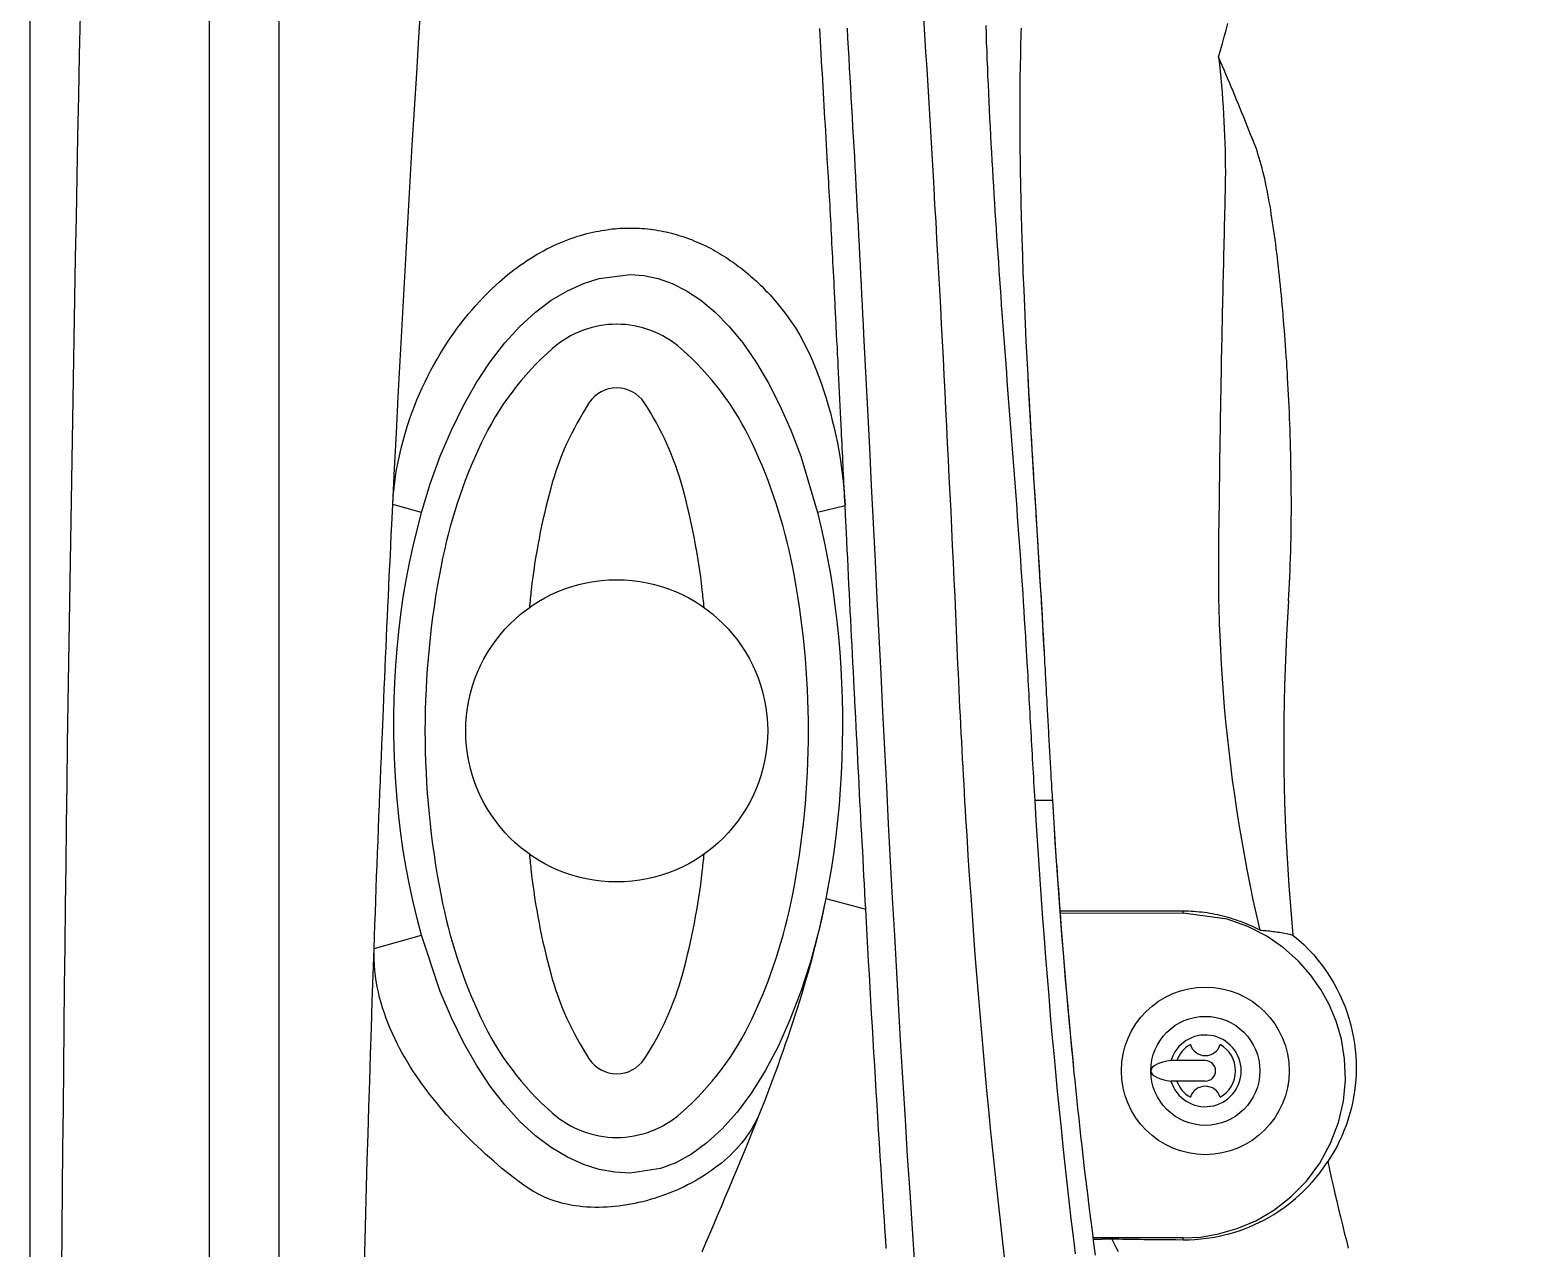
# Model space of a CAD drawing. Extents: x 941 to 1034, y 781 to 934.
# Drawn here: x 941.38 to 957.47, y 855.38 to 868.46 of the extents above; entities that cross this region are included whole.
import ezdxf

# ---------------------------------------------------------------- set-up
doc = ezdxf.new("R2010")
doc.units = 0
doc.header["$MEASUREMENT"] = 0
doc.layers.add('1', color=4, linetype='Continuous')

# ---------------------------------------------------------------- blocks, each defined once
blk = doc.blocks.new('speaker_cover')
at = {"layer": '1'}
blk.add_lwpolyline([(132.406, 82.479, 0.182123), (131.717, 82.22, 0.10272), (130.95, 81.201, 0.06203), (130.518, 79.884, 0.048276), (130.346, 78.114, 0.048276), (130.518, 76.344, 0.06203), (130.95, 75.027, 0.10272), (131.717, 74.008, 0.182123), (132.406, 73.749, 0.182123), (133.094, 74.008, 0.10272), (133.862, 75.027, 0.06203), (134.293, 76.344, 0.048276), (134.465, 78.114, 0.048276), (134.293, 79.884, 0.06203), (133.862, 81.201, 0.10272), (133.094, 82.22, 0.182123)], format="xyb", close=True, dxfattribs=at)
at = {"layer": '1', "color": 3}
for points in [[(132.406, 81.797, 0.252394), (132.111, 81.638, 0.079125), (131.696, 80.718, 0.038428), (131.487, 79.628, 0.003572), (131.467, 79.436, 0.028106)], [(133.344, 79.436, 0.003572), (133.324, 79.628, 0.038428), (133.115, 80.718, 0.079125), (132.7, 81.638, 0.252394), (132.406, 81.797, 0.252394)], [(131.467, 76.792, 0.003572), (131.487, 76.6, 0.038428), (131.696, 75.51, 0.079125), (132.111, 74.59, 0.252394), (132.406, 74.431, 0.252394), (132.7, 74.59, 0.079125), (133.115, 75.51, 0.038428), (133.324, 76.6, 0.003572), (133.344, 76.792, 0.028106)]]:
    blk.add_lwpolyline(points, format="xyb", dxfattribs=at)
at = {"layer": '1'}
blk.add_circle((132.406, 78.114), 1.622, dxfattribs=at)
blk = doc.blocks.new('ENVOY')
at = {"layer": '1', "color": 3, "linetype": 'Continuous'}
for p, q in [((1.924, 77.052), (1.924, 12.055)), ((4.206, 61.712), (3.897, 61.798)), ((8.755, 61.786), (8.459, 61.712)), ((10.985, 58.623), (10.792, 58.623)), ((8.548, 57.569), (8.977, 57.456)), ((12.386, 57.433), (11.065, 57.433)), ((11.067, 57.414), (11.065, 57.433)), ((11.067, 57.414), (12.386, 57.413)), ((12.386, 57.413), (12.386, 57.433)), ((3.696, 57.031), (4.206, 57.174)), ((12.386, 53.925), (11.421, 53.925)), ((12.386, 53.906), (12.386, 53.925))]:
    blk.add_line(p, q, dxfattribs=at)
at = {"layer": '1', "color": 3}
for p, q in [((12.624, 55.829), (12.255, 55.829)), ((12.624, 55.609), (12.255, 55.609))]:
    blk.add_line(p, q, dxfattribs=at)
at = {"layer": '1', "color": 4}
blk.add_lwpolyline([(93.109, 77.107, 0.414214), (81.109, 89.107), (12, 89.107, 0.414214), (0, 77.107), (0, 12, 0.414214), (12, 0), (81.109, 0, 0.414214), (93.109, 12)], format="xyb", close=True, dxfattribs=at)
at = {"layer": '1', "color": 3, "linetype": 'Continuous'}
for points in [[(0.342, 53.58), (0.346, 54.015), (0.35, 54.45), (0.354, 54.884), (0.359, 55.319), (0.363, 55.754), (0.368, 56.189), (0.373, 56.623), (0.378, 57.058), (0.383, 57.493), (0.388, 57.927), (0.394, 58.362), (0.399, 58.797), (0.405, 59.231), (0.411, 59.666), (0.418, 60.101), (0.424, 60.535), (0.431, 60.97), (0.438, 61.404), (0.445, 61.839), (0.452, 62.274), (0.459, 62.708), (0.467, 63.143), (0.474, 63.578), (0.482, 64.012), (0.49, 64.447), (0.499, 64.881), (0.507, 65.316), (0.516, 65.751), (0.525, 66.185), (0.534, 66.62), (0.543, 67.054)], [(2.674, 77.054), (2.674, 75.197), (2.674, 73.34), (2.674, 71.482), (2.674, 69.625), (2.674, 67.768), (2.674, 65.911), (2.674, 64.054), (2.674, 62.197), (2.674, 60.34), (2.674, 58.482), (2.674, 56.625), (2.674, 54.768), (2.674, 52.911)], [(12.767, 66.602), (12.787, 66.675), (12.807, 66.747), (12.827, 66.82), (12.847, 66.892), (12.865, 66.964)], [(10.267, 66.941), (10.269, 66.85), (10.272, 66.76), (10.276, 66.669), (10.279, 66.578), (10.283, 66.488), (10.286, 66.397), (10.29, 66.306), (10.294, 66.216), (10.298, 66.125), (10.303, 66.034), (10.307, 65.943), (10.312, 65.852), (10.317, 65.762), (10.322, 65.671), (10.327, 65.58), (10.332, 65.489), (10.337, 65.398), (10.342, 65.308), (10.348, 65.217), (10.353, 65.126), (10.359, 65.035), (10.365, 64.944), (10.371, 64.853), (10.377, 64.762), (10.383, 64.672), (10.389, 64.581), (10.395, 64.49), (10.401, 64.399), (10.407, 64.308), (10.414, 64.217), (10.42, 64.126), (10.427, 64.035), (10.433, 63.944), (10.44, 63.853), (10.447, 63.762), (10.453, 63.671), (10.46, 63.58), (10.467, 63.489), (10.474, 63.398), (10.481, 63.307), (10.487, 63.216), (10.494, 63.125), (10.501, 63.033), (10.508, 62.942), (10.515, 62.851), (10.522, 62.76), (10.529, 62.669), (10.536, 62.578), (10.543, 62.487), (10.55, 62.395), (10.557, 62.304), (10.564, 62.213), (10.571, 62.122), (10.578, 62.03), (10.584, 61.939), (10.591, 61.848), (10.598, 61.756), (10.605, 61.665), (10.611, 61.574), (10.618, 61.482), (10.625, 61.391), (10.631, 61.299), (10.638, 61.208), (10.644, 61.116), (10.65, 61.025), (10.656, 60.933), (10.663, 60.842), (10.669, 60.75), (10.675, 60.658), (10.68, 60.567), (10.686, 60.475), (10.692, 60.383), (10.697, 60.291), (10.708, 60.108)], [(8.958, 63.626), (8.953, 63.732), (8.947, 63.838), (8.942, 63.944), (8.936, 64.05), (8.931, 64.156), (8.925, 64.262), (8.92, 64.368), (8.914, 64.474), (8.909, 64.58), (8.903, 64.686), (8.898, 64.792), (8.892, 64.898), (8.886, 65.004), (8.881, 65.11), (8.875, 65.216), (8.869, 65.322), (8.863, 65.428), (8.858, 65.534), (8.852, 65.64), (8.846, 65.746), (8.84, 65.852), (8.834, 65.958), (8.828, 66.064), (8.822, 66.17), (8.816, 66.276), (8.81, 66.382), (8.804, 66.488), (8.798, 66.593), (8.792, 66.699), (8.786, 66.805), (8.78, 66.911)], [(10.641, 66.646), (10.642, 66.699), (10.644, 66.753), (10.645, 66.807), (10.646, 66.861), (10.648, 66.914)], [(8.564, 65.526), (8.559, 65.595), (8.555, 65.664), (8.551, 65.734), (8.547, 65.803), (8.543, 65.872), (8.539, 65.942), (8.535, 66.011), (8.531, 66.08), (8.527, 66.149), (8.523, 66.219), (8.519, 66.288), (8.515, 66.357), (8.511, 66.426), (8.507, 66.495), (8.503, 66.564), (8.499, 66.633), (8.495, 66.703), (8.491, 66.772), (8.487, 66.841), (8.484, 66.91)], [(10.646, 65.021), (10.645, 65.103), (10.643, 65.184), (10.641, 65.266), (10.64, 65.347), (10.639, 65.428), (10.638, 65.51), (10.637, 65.591), (10.636, 65.672), (10.635, 65.753), (10.635, 65.835), (10.635, 65.916), (10.635, 65.997), (10.635, 66.078), (10.635, 66.159), (10.636, 66.241), (10.636, 66.322), (10.637, 66.403), (10.638, 66.484), (10.641, 66.646)], [(12.767, 66.602), (12.775, 66.527), (12.783, 66.451), (12.79, 66.375), (12.797, 66.298), (12.804, 66.222), (12.81, 66.145), (12.815, 66.067), (12.82, 65.99), (12.824, 65.912), (12.828, 65.834), (12.831, 65.757), (12.833, 65.679), (12.836, 65.601), (12.837, 65.522), (12.838, 65.444), (12.839, 65.366), (12.838, 65.288), (12.838, 65.21), (12.835, 65.054)], [(13.149, 65.677), (13.13, 65.724), (13.111, 65.771), (13.093, 65.818), (13.074, 65.865), (13.055, 65.911), (13.036, 65.958), (13.017, 66.005), (12.998, 66.051), (12.979, 66.098), (12.96, 66.144), (12.941, 66.19), (12.922, 66.236), (12.903, 66.282), (12.883, 66.328), (12.864, 66.374), (12.845, 66.42), (12.825, 66.466), (12.806, 66.511), (12.767, 66.602)], [(13.517, 60.766), (13.521, 60.828), (13.525, 60.891), (13.529, 60.956), (13.532, 61.022), (13.535, 61.089), (13.537, 61.157), (13.54, 61.226), (13.542, 61.295), (13.543, 61.365), (13.545, 61.435), (13.546, 61.506), (13.547, 61.576), (13.547, 61.646), (13.548, 61.717), (13.548, 61.787), (13.548, 61.856), (13.547, 61.926), (13.547, 61.995), (13.546, 62.064), (13.545, 62.132), (13.544, 62.2), (13.543, 62.268), (13.541, 62.335), (13.54, 62.402), (13.538, 62.468), (13.536, 62.533), (13.534, 62.598), (13.532, 62.663), (13.529, 62.727), (13.527, 62.79), (13.524, 62.853), (13.521, 62.915), (13.518, 62.976), (13.515, 63.037), (13.512, 63.097), (13.508, 63.157), (13.505, 63.216), (13.501, 63.274), (13.498, 63.332), (13.494, 63.39), (13.49, 63.447), (13.486, 63.503), (13.482, 63.559), (13.478, 63.615), (13.473, 63.67), (13.469, 63.725), (13.465, 63.779), (13.46, 63.833), (13.456, 63.887), (13.451, 63.94), (13.446, 63.993), (13.441, 64.046), (13.436, 64.098), (13.431, 64.15), (13.426, 64.201), (13.421, 64.252), (13.415, 64.302), (13.41, 64.352), (13.404, 64.402), (13.398, 64.451), (13.392, 64.5), (13.386, 64.548), (13.38, 64.596), (13.374, 64.643), (13.367, 64.69), (13.361, 64.737), (13.354, 64.783), (13.347, 64.828), (13.34, 64.874), (13.333, 64.918), (13.326, 64.962), (13.319, 65.006), (13.311, 65.049), (13.303, 65.092), (13.295, 65.134), (13.287, 65.175), (13.279, 65.216), (13.27, 65.256), (13.262, 65.295), (13.253, 65.334), (13.243, 65.372), (13.234, 65.409), (13.224, 65.446), (13.214, 65.482), (13.204, 65.516), (13.193, 65.55), (13.183, 65.583), (13.172, 65.616), (13.149, 65.677)], [(8.564, 65.515), (8.564, 65.516), (8.564, 65.516), (8.564, 65.517), (8.564, 65.517), (8.564, 65.518), (8.564, 65.518), (8.564, 65.519), (8.564, 65.519), (8.564, 65.52), (8.564, 65.52), (8.564, 65.521), (8.564, 65.521), (8.564, 65.522), (8.564, 65.523), (8.564, 65.523), (8.564, 65.524), (8.564, 65.524), (8.564, 65.525), (8.564, 65.526)], [(8.633, 64.248), (8.63, 64.298), (8.628, 64.349), (8.625, 64.4), (8.622, 64.45), (8.62, 64.501), (8.617, 64.552), (8.614, 64.602), (8.612, 64.653), (8.609, 64.704), (8.606, 64.754), (8.604, 64.805), (8.601, 64.856), (8.598, 64.907), (8.595, 64.957), (8.593, 65.008), (8.59, 65.059), (8.587, 65.109), (8.584, 65.16), (8.581, 65.211), (8.579, 65.261), (8.576, 65.312), (8.573, 65.363), (8.57, 65.414), (8.564, 65.515)], [(10.985, 58.623), (10.983, 58.653), (10.981, 58.683), (10.979, 58.713), (10.977, 58.743), (10.976, 58.772), (10.974, 58.802), (10.972, 58.832), (10.97, 58.862), (10.969, 58.892), (10.967, 58.922), (10.965, 58.952), (10.964, 58.982), (10.962, 59.012), (10.96, 59.042), (10.958, 59.072), (10.957, 59.102), (10.955, 59.132), (10.953, 59.162), (10.952, 59.192), (10.95, 59.222), (10.948, 59.252), (10.947, 59.282), (10.945, 59.312), (10.943, 59.342), (10.942, 59.372), (10.94, 59.402), (10.938, 59.432), (10.937, 59.462), (10.935, 59.492), (10.934, 59.522), (10.932, 59.552), (10.93, 59.582), (10.929, 59.612), (10.927, 59.642), (10.925, 59.672), (10.924, 59.702), (10.922, 59.732), (10.92, 59.762), (10.919, 59.792), (10.917, 59.822), (10.915, 59.852), (10.914, 59.882), (10.912, 59.912), (10.911, 59.942), (10.909, 59.972), (10.907, 60.002), (10.906, 60.032), (10.904, 60.062), (10.902, 60.092), (10.901, 60.123), (10.899, 60.153), (10.897, 60.183), (10.896, 60.213), (10.894, 60.243), (10.884, 60.419), (10.874, 60.604), (10.863, 60.789), (10.852, 60.973), (10.84, 61.158), (10.829, 61.343), (10.818, 61.528), (10.806, 61.712), (10.795, 61.897), (10.784, 62.081), (10.773, 62.266), (10.762, 62.45), (10.751, 62.634), (10.74, 62.818), (10.73, 63.002), (10.72, 63.186), (10.711, 63.37), (10.701, 63.554), (10.693, 63.738), (10.684, 63.922), (10.677, 64.105), (10.669, 64.289), (10.663, 64.472), (10.657, 64.655), (10.646, 65.021)], [(12.835, 65.054), (12.833, 64.993), (12.831, 64.931), (12.83, 64.869), (12.828, 64.807), (12.827, 64.745), (12.825, 64.683), (12.824, 64.621), (12.822, 64.559), (12.821, 64.497), (12.819, 64.435), (12.818, 64.373), (12.816, 64.311), (12.815, 64.249), (12.813, 64.187), (12.812, 64.125), (12.811, 64.063), (12.809, 64.001), (12.808, 63.939), (12.806, 63.877), (12.805, 63.815), (12.804, 63.753), (12.803, 63.691), (12.801, 63.629), (12.8, 63.567), (12.799, 63.505), (12.798, 63.443), (12.796, 63.381), (12.795, 63.319), (12.794, 63.257), (12.793, 63.195), (12.792, 63.133), (12.791, 63.071), (12.789, 63.008), (12.788, 62.946), (12.787, 62.884), (12.786, 62.822), (12.785, 62.76), (12.784, 62.698), (12.783, 62.636), (12.782, 62.574), (12.781, 62.511), (12.78, 62.449), (12.779, 62.387), (12.778, 62.325), (12.777, 62.263), (12.777, 62.2), (12.776, 62.138), (12.775, 62.076), (12.774, 62.014), (12.773, 61.952), (12.772, 61.889), (12.771, 61.827), (12.771, 61.765), (12.77, 61.703), (12.769, 61.64), (12.768, 61.578), (12.767, 61.516), (12.767, 61.454), (12.766, 61.391), (12.765, 61.329), (12.765, 61.267), (12.764, 61.205), (12.764, 61.142), (12.764, 61.08), (12.764, 61.018), (12.765, 60.956), (12.765, 60.893), (12.766, 60.83), (12.767, 60.768), (12.769, 60.705), (12.77, 60.642), (12.772, 60.578), (12.774, 60.515), (12.779, 60.388)], [(5.134, 64.267), (5.166, 64.292), (5.199, 64.317), (5.232, 64.342), (5.265, 64.367), (5.3, 64.391), (5.334, 64.414), (5.37, 64.437), (5.405, 64.459), (5.441, 64.481), (5.478, 64.502), (5.515, 64.522), (5.552, 64.542), (5.59, 64.561), (5.628, 64.579), (5.665, 64.596), (5.702, 64.612), (5.739, 64.627), (5.775, 64.641), (5.811, 64.654), (5.846, 64.666), (5.881, 64.678), (5.915, 64.688), (5.949, 64.698), (5.982, 64.707), (6.015, 64.715), (6.047, 64.722), (6.078, 64.729), (6.109, 64.735), (6.139, 64.74), (6.168, 64.745), (6.197, 64.749), (6.226, 64.753), (6.255, 64.757), (6.284, 64.759), (6.312, 64.762), (6.341, 64.764), (6.369, 64.765), (6.397, 64.766), (6.454, 64.767)], [(6.454, 64.767), (6.484, 64.767), (6.514, 64.766), (6.544, 64.765), (6.573, 64.763), (6.603, 64.761), (6.632, 64.758), (6.661, 64.755), (6.691, 64.751), (6.719, 64.746), (6.748, 64.742), (6.777, 64.737), (6.805, 64.731), (6.833, 64.725), (6.861, 64.718), (6.889, 64.711), (6.917, 64.704), (6.944, 64.696), (6.971, 64.688), (6.999, 64.68), (7.025, 64.671), (7.052, 64.661), (7.079, 64.652), (7.105, 64.642), (7.131, 64.631), (7.157, 64.62), (7.183, 64.609), (7.208, 64.598), (7.233, 64.586), (7.259, 64.574), (7.283, 64.561), (7.308, 64.549), (7.333, 64.536), (7.357, 64.522), (7.381, 64.508), (7.405, 64.494), (7.429, 64.48), (7.453, 64.465), (7.476, 64.451), (7.499, 64.435), (7.522, 64.42), (7.545, 64.404), (7.568, 64.388), (7.59, 64.372), (7.612, 64.355), (7.634, 64.339), (7.656, 64.322), (7.677, 64.304), (7.699, 64.287), (7.72, 64.269), (7.74, 64.251), (7.761, 64.233), (7.782, 64.215), (7.802, 64.196), (7.823, 64.177), (7.843, 64.157), (7.863, 64.138), (7.882, 64.118), (7.902, 64.098), (7.922, 64.077), (7.949, 64.048), (7.984, 64.009), (8.025, 63.962), (8.07, 63.906), (8.119, 63.843), (8.17, 63.772), (8.221, 63.695), (8.268, 63.618), (8.31, 63.542), (8.349, 63.466), (8.384, 63.391), (8.416, 63.317), (8.446, 63.243), (8.474, 63.169), (8.502, 63.093), (8.527, 63.017), (8.552, 62.939), (8.575, 62.861), (8.597, 62.782), (8.618, 62.702), (8.638, 62.622), (8.656, 62.541), (8.672, 62.46), (8.688, 62.378), (8.702, 62.296), (8.714, 62.213), (8.725, 62.131), (8.735, 62.048), (8.743, 61.964), (8.755, 61.795)], [(3.897, 61.798), (3.903, 61.889), (3.911, 61.978), (3.922, 62.066), (3.935, 62.152), (3.95, 62.238), (3.968, 62.321), (3.987, 62.403), (4.007, 62.483), (4.029, 62.561), (4.053, 62.637), (4.078, 62.712), (4.103, 62.784), (4.13, 62.854), (4.157, 62.922), (4.185, 62.988), (4.214, 63.052), (4.244, 63.116), (4.275, 63.178), (4.306, 63.24), (4.339, 63.3), (4.373, 63.359), (4.407, 63.418), (4.442, 63.475), (4.478, 63.531), (4.515, 63.586), (4.552, 63.639), (4.59, 63.692), (4.629, 63.743), (4.668, 63.793), (4.708, 63.842), (4.748, 63.89), (4.789, 63.937), (4.831, 63.982), (4.872, 64.026), (4.915, 64.069), (4.957, 64.111), (5, 64.151), (5.044, 64.191), (5.134, 64.267)], [(4.206, 61.712), (4.3, 62.02), (4.407, 62.316), (4.526, 62.597), (4.656, 62.862), (4.796, 63.108), (4.944, 63.332), (5.101, 63.533), (5.263, 63.711), (5.43, 63.863), (5.6, 63.991), (5.772, 64.093), (5.944, 64.171), (6.114, 64.225), (6.447, 64.267)], [(6.447, 64.267), (6.595, 64.256), (6.746, 64.225), (6.899, 64.171), (7.053, 64.093), (7.207, 63.991), (7.36, 63.863), (7.51, 63.711), (7.656, 63.533), (7.796, 63.332), (7.93, 63.108), (8.055, 62.862), (8.172, 62.597), (8.279, 62.316), (8.459, 61.712)], [(8.664, 63.626), (8.663, 63.657), (8.661, 63.688), (8.66, 63.719), (8.658, 63.75), (8.657, 63.781), (8.655, 63.813), (8.653, 63.844), (8.652, 63.875), (8.65, 63.906), (8.649, 63.937), (8.647, 63.968), (8.646, 63.999), (8.644, 64.03), (8.642, 64.061), (8.641, 64.092), (8.639, 64.123), (8.638, 64.154), (8.636, 64.185), (8.633, 64.248)], [(8.709, 62.733), (8.707, 62.768), (8.705, 62.804), (8.703, 62.84), (8.702, 62.876), (8.7, 62.911), (8.698, 62.947), (8.696, 62.983), (8.695, 63.019), (8.693, 63.054), (8.691, 63.09), (8.689, 63.126), (8.688, 63.162), (8.686, 63.197), (8.684, 63.233), (8.682, 63.269), (8.68, 63.304), (8.679, 63.34), (8.677, 63.376), (8.675, 63.412), (8.673, 63.447), (8.672, 63.483), (8.67, 63.519), (8.668, 63.555), (8.664, 63.626)], [(9.505, 53.636), (9.479, 54.024), (9.453, 54.413), (9.427, 54.803), (9.403, 55.195), (9.379, 55.589), (9.355, 55.983), (9.332, 56.379), (9.31, 56.775), (9.288, 57.173), (9.266, 57.571), (9.244, 57.971), (9.223, 58.371), (9.202, 58.772), (9.182, 59.174), (9.161, 59.576), (9.141, 59.979), (9.121, 60.383), (9.1, 60.787), (9.08, 61.192), (9.06, 61.597), (9.04, 62.002), (9.02, 62.408), (8.999, 62.814), (8.958, 63.626)], [(10.764, 62.417), (10.762, 62.453), (10.759, 62.49), (10.757, 62.526), (10.755, 62.563), (10.753, 62.599), (10.751, 62.636), (10.749, 62.673), (10.747, 62.709), (10.745, 62.746), (10.742, 62.783), (10.74, 62.82), (10.738, 62.857), (10.736, 62.894), (10.734, 62.931), (10.732, 62.968), (10.73, 63.005), (10.728, 63.042), (10.726, 63.079), (10.722, 63.154)], [(8.755, 61.795), (8.753, 61.842), (8.75, 61.889), (8.748, 61.936), (8.746, 61.983), (8.743, 62.03), (8.741, 62.076), (8.739, 62.123), (8.736, 62.17), (8.734, 62.217), (8.732, 62.264), (8.73, 62.311), (8.727, 62.358), (8.725, 62.405), (8.723, 62.451), (8.72, 62.498), (8.718, 62.545), (8.716, 62.592), (8.713, 62.639), (8.709, 62.733)], [(10.895, 60.218), (10.895, 60.235), (10.894, 60.247), (10.892, 60.275), (10.891, 60.302), (10.889, 60.329), (10.888, 60.356), (10.886, 60.383), (10.885, 60.41), (10.883, 60.437), (10.882, 60.464), (10.88, 60.491), (10.879, 60.518), (10.877, 60.545), (10.876, 60.572), (10.874, 60.599), (10.872, 60.626), (10.871, 60.653), (10.869, 60.68), (10.868, 60.706), (10.866, 60.733), (10.864, 60.76), (10.863, 60.787), (10.861, 60.814), (10.86, 60.841), (10.858, 60.868), (10.856, 60.895), (10.855, 60.921), (10.853, 60.948), (10.852, 60.975), (10.85, 61.002), (10.848, 61.029), (10.847, 61.056), (10.845, 61.082), (10.844, 61.109), (10.842, 61.136), (10.84, 61.163), (10.839, 61.19), (10.837, 61.216), (10.835, 61.243), (10.834, 61.27), (10.832, 61.297), (10.83, 61.324), (10.829, 61.35), (10.827, 61.377), (10.825, 61.404), (10.824, 61.431), (10.822, 61.458), (10.821, 61.485), (10.819, 61.511), (10.817, 61.538), (10.816, 61.565), (10.814, 61.592), (10.812, 61.619), (10.811, 61.646), (10.809, 61.673), (10.807, 61.699), (10.806, 61.726), (10.804, 61.753), (10.802, 61.78), (10.801, 61.807), (10.799, 61.834), (10.797, 61.861), (10.796, 61.888), (10.794, 61.915), (10.792, 61.942), (10.791, 61.969), (10.789, 61.996), (10.787, 62.023), (10.786, 62.05), (10.784, 62.077), (10.782, 62.104), (10.781, 62.131), (10.779, 62.158), (10.778, 62.185), (10.776, 62.213), (10.774, 62.24), (10.773, 62.267), (10.771, 62.294), (10.768, 62.349)], [(8.755, 61.786), (8.755, 61.787), (8.755, 61.787), (8.755, 61.788), (8.755, 61.788), (8.755, 61.789), (8.755, 61.789), (8.755, 61.789), (8.755, 61.79), (8.755, 61.79), (8.755, 61.791), (8.755, 61.791), (8.755, 61.792), (8.755, 61.792), (8.755, 61.793), (8.755, 61.793), (8.755, 61.793), (8.755, 61.794), (8.755, 61.794), (8.755, 61.795)], [(8.76, 61.684), (8.76, 61.689), (8.76, 61.694), (8.76, 61.699), (8.759, 61.704), (8.759, 61.709), (8.759, 61.715), (8.759, 61.72), (8.758, 61.725), (8.758, 61.73), (8.758, 61.735), (8.758, 61.74), (8.757, 61.745), (8.757, 61.75), (8.757, 61.756), (8.757, 61.761), (8.756, 61.766), (8.756, 61.771), (8.756, 61.776), (8.755, 61.786)], [(4.206, 57.174), (4.158, 57.353), (4.115, 57.533), (4.076, 57.715), (4.041, 57.898), (4.01, 58.083), (3.984, 58.267), (3.961, 58.451), (3.943, 58.635), (3.929, 58.818), (3.918, 58.999), (3.911, 59.178), (3.908, 59.355), (3.908, 59.531), (3.911, 59.708), (3.918, 59.887), (3.929, 60.069), (3.943, 60.251), (3.961, 60.435), (3.984, 60.619), (4.01, 60.804), (4.041, 60.988), (4.076, 61.171), (4.115, 61.353), (4.206, 61.712)], [(8.459, 61.712), (8.498, 61.549), (8.534, 61.385), (8.567, 61.219), (8.597, 61.052), (8.623, 60.885), (8.646, 60.717), (8.667, 60.548), (8.684, 60.38), (8.698, 60.213), (8.709, 60.047), (8.718, 59.882), (8.723, 59.718), (8.727, 59.556), (8.727, 59.396), (8.725, 59.235), (8.72, 59.072), (8.713, 58.908), (8.703, 58.742), (8.69, 58.575), (8.674, 58.407), (8.655, 58.239), (8.633, 58.071), (8.608, 57.903), (8.548, 57.569)], [(8.853, 59.821), (8.849, 59.914), (8.844, 60.007), (8.839, 60.1), (8.835, 60.193), (8.83, 60.287), (8.825, 60.38), (8.821, 60.473), (8.816, 60.566), (8.811, 60.659), (8.807, 60.752), (8.802, 60.845), (8.797, 60.939), (8.793, 61.032), (8.788, 61.125), (8.783, 61.218), (8.779, 61.311), (8.774, 61.404), (8.77, 61.497), (8.76, 61.684)], [(13.517, 60.766), (13.506, 60.583), (13.496, 60.401), (13.487, 60.22), (13.48, 60.038), (13.474, 59.857), (13.47, 59.676), (13.467, 59.496), (13.466, 59.315), (13.466, 59.135), (13.468, 58.955), (13.471, 58.776), (13.476, 58.597), (13.482, 58.418), (13.489, 58.24), (13.498, 58.061), (13.509, 57.884), (13.521, 57.706), (13.534, 57.529), (13.565, 57.176)], [(12.779, 60.388), (12.786, 60.237), (12.794, 60.085), (12.804, 59.932), (12.815, 59.778), (12.828, 59.624), (12.842, 59.469), (12.858, 59.313), (12.875, 59.156), (12.894, 58.999), (12.914, 58.841), (12.936, 58.683), (12.96, 58.523), (12.985, 58.364), (13.011, 58.203), (13.04, 58.042), (13.07, 57.881), (13.102, 57.718), (13.136, 57.556), (13.209, 57.229)], [(10.896, 60.21), (10.896, 60.211), (10.896, 60.212), (10.896, 60.212), (10.896, 60.213), (10.896, 60.214), (10.896, 60.215), (10.896, 60.216), (10.896, 60.216), (10.896, 60.217), (10.896, 60.217), (10.895, 60.218), (10.895, 60.218), (10.895, 60.219), (10.895, 60.219), (10.895, 60.219), (10.895, 60.219), (10.895, 60.219), (10.895, 60.219), (10.895, 60.218)], [(10.708, 60.108), (10.711, 60.058), (10.714, 60.008), (10.716, 59.959), (10.719, 59.909), (10.722, 59.859), (10.725, 59.81), (10.727, 59.76), (10.73, 59.71), (10.733, 59.661), (10.736, 59.611), (10.738, 59.562), (10.741, 59.512), (10.744, 59.462), (10.747, 59.413), (10.749, 59.363), (10.752, 59.314), (10.755, 59.264), (10.758, 59.215), (10.76, 59.165), (10.763, 59.116), (10.766, 59.066), (10.769, 59.017), (10.772, 58.968), (10.774, 58.918), (10.777, 58.869), (10.78, 58.82), (10.783, 58.771), (10.786, 58.721), (10.792, 58.623)], [(8.86, 59.685), (8.86, 59.692), (8.86, 59.699), (8.859, 59.705), (8.859, 59.712), (8.859, 59.719), (8.858, 59.726), (8.858, 59.733), (8.857, 59.739), (8.857, 59.746), (8.857, 59.753), (8.856, 59.76), (8.856, 59.767), (8.856, 59.773), (8.855, 59.78), (8.855, 59.787), (8.855, 59.794), (8.854, 59.801), (8.854, 59.807), (8.853, 59.821)], [(8.977, 57.456), (8.972, 57.545), (8.968, 57.635), (8.963, 57.724), (8.958, 57.813), (8.953, 57.902), (8.948, 57.991), (8.944, 58.08), (8.939, 58.169), (8.934, 58.258), (8.929, 58.347), (8.925, 58.437), (8.92, 58.526), (8.915, 58.615), (8.911, 58.704), (8.906, 58.793), (8.901, 58.882), (8.897, 58.971), (8.892, 59.061), (8.888, 59.15), (8.883, 59.239), (8.878, 59.328), (8.874, 59.417), (8.869, 59.507), (8.86, 59.685)], [(10.792, 58.623), (10.805, 58.41), (10.818, 58.197), (10.832, 57.985), (10.846, 57.774), (10.861, 57.563), (10.876, 57.353), (10.892, 57.143), (10.908, 56.935), (10.925, 56.727), (10.942, 56.52), (10.959, 56.314), (10.977, 56.11), (10.996, 55.906), (11.015, 55.704), (11.034, 55.502), (11.054, 55.302), (11.074, 55.104), (11.094, 54.906), (11.115, 54.711), (11.137, 54.516), (11.159, 54.323), (11.181, 54.132), (11.203, 53.942), (11.226, 53.754)], [(11.217, 55.695), (11.203, 55.836), (11.189, 55.978), (11.176, 56.12), (11.163, 56.264), (11.15, 56.407), (11.137, 56.552), (11.124, 56.696), (11.112, 56.842), (11.1, 56.988), (11.088, 57.134), (11.077, 57.281), (11.066, 57.429), (11.055, 57.577), (11.044, 57.725), (11.033, 57.874), (11.023, 58.023), (11.013, 58.172), (11.003, 58.322), (10.985, 58.623)], [(11.068, 57.433), (11.063, 57.492), (11.058, 57.551), (11.054, 57.61), (11.049, 57.669), (11.045, 57.728), (11.04, 57.787), (11.036, 57.846), (11.032, 57.905), (11.027, 57.965), (11.023, 58.024), (11.019, 58.084), (11.015, 58.143), (11.011, 58.203), (11.007, 58.263), (11.003, 58.323), (10.999, 58.383), (10.996, 58.443), (10.992, 58.503), (10.985, 58.623)], [(8.548, 57.569), (8.472, 57.225), (8.382, 56.89), (8.278, 56.569), (8.162, 56.265), (8.035, 55.981), (7.897, 55.72), (7.75, 55.484), (7.595, 55.276), (7.435, 55.096), (7.271, 54.945), (7.105, 54.824), (6.938, 54.732), (6.771, 54.669), (6.447, 54.62)], [(8.548, 57.569), (8.532, 57.49), (8.515, 57.41), (8.497, 57.331), (8.479, 57.252), (8.46, 57.173), (8.441, 57.094), (8.421, 57.015), (8.4, 56.936), (8.379, 56.858), (8.357, 56.78), (8.335, 56.701), (8.312, 56.623), (8.289, 56.545), (8.265, 56.468), (8.241, 56.39), (8.216, 56.312), (8.19, 56.235), (8.165, 56.158), (8.139, 56.081), (8.112, 56.004), (8.085, 55.927), (8.058, 55.851), (8.031, 55.774), (8.003, 55.698), (7.974, 55.622), (7.946, 55.546), (7.917, 55.47), (7.888, 55.394), (7.828, 55.243)], [(9.187, 53.977), (9.177, 54.114), (9.168, 54.252), (9.159, 54.389), (9.15, 54.527), (9.141, 54.666), (9.132, 54.804), (9.124, 54.942), (9.115, 55.081), (9.106, 55.22), (9.098, 55.359), (9.089, 55.498), (9.081, 55.637), (9.073, 55.777), (9.064, 55.916), (9.056, 56.056), (9.048, 56.195), (9.04, 56.335), (9.032, 56.475), (9.024, 56.615), (9.016, 56.755), (9.008, 56.895), (9, 57.036), (8.993, 57.176), (8.977, 57.456)], [(11.217, 55.695), (11.209, 55.78), (11.2, 55.866), (11.192, 55.952), (11.184, 56.038), (11.176, 56.124), (11.168, 56.21), (11.16, 56.296), (11.152, 56.382), (11.144, 56.468), (11.137, 56.554), (11.13, 56.64), (11.122, 56.726), (11.115, 56.812), (11.108, 56.898), (11.101, 56.984), (11.095, 57.07), (11.088, 57.156), (11.081, 57.242), (11.069, 57.415)], [(13.209, 57.229), (13.183, 57.242), (13.158, 57.254), (13.133, 57.267), (13.107, 57.278), (13.081, 57.29), (13.055, 57.301), (13.029, 57.311), (13.002, 57.321), (12.976, 57.331), (12.949, 57.34), (12.922, 57.349), (12.895, 57.358), (12.868, 57.366), (12.84, 57.373), (12.813, 57.38), (12.785, 57.387), (12.757, 57.393), (12.729, 57.399), (12.701, 57.404), (12.673, 57.409), (12.645, 57.414), (12.616, 57.418), (12.587, 57.421), (12.559, 57.424), (12.53, 57.427), (12.501, 57.429), (12.473, 57.431), (12.444, 57.432), (12.386, 57.433)], [(12.386, 53.925), (12.572, 53.935), (12.767, 53.968), (12.966, 54.025), (13.166, 54.11), (13.361, 54.224), (13.544, 54.366), (13.71, 54.536), (13.854, 54.729), (13.969, 54.941), (14.054, 55.165), (14.107, 55.395), (14.128, 55.624), (14.12, 55.847), (14.085, 56.058), (14.028, 56.254), (13.953, 56.433), (13.864, 56.594), (13.755, 56.749), (13.621, 56.899), (13.464, 57.039), (13.283, 57.164), (13.081, 57.269), (12.86, 57.347), (12.386, 57.413)], [(6.447, 54.62), (6.282, 54.63), (6.114, 54.661), (5.944, 54.715), (5.772, 54.793), (5.6, 54.896), (5.43, 55.023), (5.263, 55.176), (5.101, 55.353), (4.944, 55.554), (4.796, 55.779), (4.656, 56.024), (4.526, 56.289), (4.407, 56.571), (4.206, 57.174)], [(13.209, 57.229), (13.226, 57.228), (13.244, 57.227), (13.262, 57.226), (13.279, 57.224), (13.297, 57.222), (13.315, 57.221), (13.333, 57.219), (13.351, 57.216), (13.368, 57.214), (13.386, 57.212), (13.404, 57.209), (13.422, 57.206), (13.44, 57.203), (13.458, 57.2), (13.476, 57.196), (13.493, 57.193), (13.511, 57.189), (13.529, 57.185), (13.565, 57.176)], [(13.565, 57.176), (13.624, 57.126), (13.681, 57.074), (13.736, 57.019), (13.788, 56.963), (13.837, 56.905), (13.883, 56.846), (13.926, 56.785), (13.966, 56.724), (14.004, 56.662), (14.038, 56.598), (14.07, 56.535), (14.099, 56.47), (14.125, 56.405), (14.148, 56.34), (14.169, 56.274), (14.187, 56.208), (14.203, 56.143), (14.216, 56.077), (14.227, 56.011), (14.235, 55.946), (14.24, 55.881), (14.244, 55.816), (14.245, 55.752), (14.243, 55.687), (14.24, 55.624), (14.234, 55.56), (14.227, 55.497), (14.217, 55.435), (14.204, 55.373), (14.19, 55.312), (14.174, 55.251), (14.156, 55.191), (14.135, 55.132), (14.113, 55.074), (14.089, 55.016), (14.063, 54.96), (14.035, 54.904), (14.005, 54.85), (13.939, 54.744)], [(5.401, 54.429), (5.352, 54.461), (5.303, 54.493), (5.255, 54.527), (5.208, 54.562), (5.161, 54.598), (5.115, 54.635), (5.07, 54.672), (5.025, 54.71), (4.981, 54.748), (4.936, 54.787), (4.893, 54.826), (4.849, 54.866), (4.806, 54.906), (4.764, 54.947), (4.722, 54.988), (4.68, 55.029), (4.639, 55.071), (4.598, 55.113), (4.558, 55.156), (4.518, 55.2), (4.479, 55.243), (4.44, 55.288), (4.402, 55.333), (4.365, 55.378), (4.328, 55.424), (4.292, 55.47), (4.256, 55.517), (4.221, 55.564), (4.187, 55.612), (4.154, 55.66), (4.121, 55.709), (4.089, 55.759), (4.059, 55.809), (4.029, 55.859), (3.999, 55.91), (3.971, 55.962), (3.944, 56.014), (3.918, 56.066), (3.894, 56.12), (3.87, 56.173), (3.847, 56.228), (3.826, 56.282), (3.807, 56.338), (3.788, 56.394), (3.771, 56.45), (3.756, 56.507), (3.742, 56.564), (3.73, 56.622), (3.719, 56.68), (3.711, 56.738), (3.704, 56.796), (3.699, 56.855), (3.696, 56.914), (3.696, 57.031)], [(11.296, 54.947), (11.292, 54.984), (11.288, 55.021), (11.284, 55.058), (11.28, 55.095), (11.276, 55.132), (11.272, 55.169), (11.268, 55.206), (11.264, 55.244), (11.26, 55.281), (11.256, 55.318), (11.252, 55.356), (11.248, 55.393), (11.244, 55.431), (11.24, 55.468), (11.236, 55.506), (11.232, 55.543), (11.229, 55.581), (11.225, 55.619), (11.217, 55.695)], [(7.828, 55.243), (7.81, 55.203), (7.791, 55.163), (7.769, 55.125), (7.747, 55.087), (7.723, 55.05), (7.697, 55.013), (7.671, 54.978), (7.643, 54.944), (7.614, 54.91), (7.585, 54.878), (7.554, 54.846), (7.523, 54.815), (7.491, 54.786), (7.459, 54.757), (7.426, 54.729), (7.392, 54.702), (7.357, 54.676), (7.322, 54.65), (7.287, 54.626), (7.251, 54.602), (7.214, 54.579), (7.177, 54.557), (7.14, 54.535), (7.102, 54.514), (7.064, 54.494), (7.025, 54.475), (6.986, 54.457), (6.947, 54.439), (6.907, 54.422), (6.867, 54.406), (6.827, 54.391), (6.786, 54.376), (6.745, 54.362), (6.704, 54.349), (6.663, 54.337), (6.621, 54.325), (6.58, 54.314), (6.538, 54.304), (6.496, 54.295), (6.454, 54.287), (6.411, 54.28), (6.369, 54.273), (6.326, 54.268), (6.283, 54.263), (6.241, 54.259), (6.198, 54.256), (6.155, 54.254), (6.112, 54.253), (6.069, 54.253), (6.026, 54.255), (5.983, 54.257), (5.939, 54.26), (5.896, 54.265), (5.853, 54.271), (5.81, 54.278), (5.767, 54.286), (5.725, 54.296), (5.682, 54.308), (5.64, 54.32), (5.599, 54.335), (5.558, 54.35), (5.518, 54.368), (5.478, 54.387), (5.401, 54.429)], [(7.828, 55.243), (7.789, 55.144), (7.75, 55.045), (7.71, 54.947), (7.67, 54.848), (7.629, 54.75), (7.588, 54.652), (7.547, 54.554), (7.506, 54.456), (7.465, 54.358), (7.423, 54.26), (7.382, 54.163), (7.34, 54.065), (7.298, 53.967), (7.256, 53.869), (7.215, 53.772)], [(11.445, 53.74), (11.428, 53.869), (11.411, 54), (11.394, 54.132), (11.377, 54.266), (11.361, 54.4), (11.344, 54.535), (11.328, 54.671), (11.296, 54.947)], [(12.386, 53.906), (12.45, 53.906), (12.512, 53.909), (12.575, 53.914), (12.636, 53.921), (12.697, 53.93), (12.757, 53.941), (12.816, 53.954), (12.875, 53.968), (12.932, 53.985), (12.989, 54.003), (13.045, 54.024), (13.1, 54.045), (13.154, 54.069), (13.207, 54.094), (13.259, 54.12), (13.309, 54.148), (13.359, 54.178), (13.407, 54.209), (13.455, 54.241), (13.5, 54.274), (13.546, 54.31), (13.591, 54.347), (13.637, 54.387), (13.682, 54.43), (13.727, 54.476), (13.771, 54.524), (13.815, 54.575), (13.857, 54.628), (13.939, 54.744)], [(13.939, 54.744), (13.958, 54.659), (13.977, 54.573), (13.996, 54.489), (14.015, 54.404), (14.035, 54.319), (14.055, 54.235), (14.075, 54.15), (14.096, 54.066), (14.117, 53.982), (14.139, 53.898), (14.16, 53.814)], [(9.198, 53.811), (9.197, 53.819), (9.197, 53.827), (9.196, 53.836), (9.195, 53.844), (9.195, 53.852), (9.194, 53.861), (9.194, 53.869), (9.193, 53.877), (9.193, 53.885), (9.192, 53.894), (9.192, 53.902), (9.191, 53.91), (9.19, 53.919), (9.19, 53.927), (9.189, 53.935), (9.189, 53.943), (9.188, 53.952), (9.188, 53.96), (9.187, 53.977)], [(11.422, 53.912), (11.432, 53.913), (11.442, 53.913), (11.452, 53.913), (11.462, 53.913), (11.471, 53.913), (11.481, 53.913), (11.491, 53.913), (11.501, 53.913), (11.511, 53.913), (11.521, 53.914), (11.531, 53.914), (11.541, 53.914), (11.551, 53.914), (11.56, 53.914), (11.57, 53.914), (11.58, 53.914), (11.59, 53.914), (11.6, 53.914), (11.62, 53.915)], [(11.62, 53.915), (11.658, 53.914), (11.696, 53.914), (11.734, 53.913), (11.773, 53.913), (11.811, 53.912), (11.849, 53.912), (11.887, 53.911), (11.925, 53.911), (11.964, 53.91), (12.002, 53.91), (12.04, 53.909), (12.079, 53.909), (12.117, 53.909), (12.156, 53.908), (12.194, 53.908), (12.232, 53.907), (12.271, 53.907), (12.309, 53.907), (12.386, 53.906)], [(11.692, 53.775), (11.668, 53.822), (11.62, 53.915)]]:
    blk.add_lwpolyline(points, dxfattribs=at)
at = {"layer": '1', "color": 2, "linetype": 'Continuous'}
for points in [[(9.598, 67.025), (9.609, 66.842), (9.62, 66.659), (9.632, 66.477), (9.643, 66.294), (9.654, 66.111), (9.664, 65.929), (9.675, 65.746), (9.686, 65.563), (9.696, 65.381), (9.707, 65.198), (9.717, 65.015), (9.728, 64.833), (9.738, 64.65), (9.748, 64.467), (9.758, 64.284), (9.768, 64.102), (9.778, 63.919), (9.787, 63.736), (9.797, 63.553), (9.807, 63.371), (9.816, 63.188), (9.826, 63.005), (9.835, 62.822), (9.844, 62.64), (9.853, 62.457), (9.862, 62.274), (9.871, 62.091), (9.88, 61.909), (9.889, 61.726), (9.898, 61.543), (9.906, 61.36), (9.915, 61.177), (9.923, 60.995), (9.932, 60.812), (9.94, 60.629), (9.948, 60.446), (9.964, 60.081)], [(3.897, 61.798), (3.916, 62.184), (3.936, 62.57), (3.956, 62.956), (3.976, 63.342), (3.997, 63.728), (4.018, 64.113), (4.04, 64.499), (4.062, 64.885), (4.084, 65.271), (4.107, 65.656), (4.13, 66.042), (4.154, 66.428), (4.178, 66.813), (4.203, 67.199), (4.228, 67.584), (4.253, 67.97), (4.279, 68.355), (4.305, 68.741), (4.359, 69.511)], [(3.796, 59.605), (3.801, 59.714), (3.806, 59.824), (3.811, 59.934), (3.815, 60.044), (3.82, 60.153), (3.825, 60.263), (3.83, 60.373), (3.835, 60.482), (3.84, 60.592), (3.845, 60.702), (3.85, 60.811), (3.855, 60.921), (3.86, 61.031), (3.865, 61.14), (3.871, 61.25), (3.876, 61.36), (3.881, 61.469), (3.886, 61.579), (3.897, 61.798)], [(9.964, 60.081), (9.968, 59.989), (9.972, 59.897), (9.977, 59.805), (9.981, 59.713), (9.985, 59.621), (9.99, 59.529), (9.994, 59.437), (9.999, 59.345), (10.004, 59.254), (10.009, 59.162), (10.013, 59.07), (10.018, 58.978), (10.023, 58.887), (10.029, 58.795), (10.034, 58.704), (10.039, 58.612), (10.045, 58.521), (10.05, 58.43), (10.061, 58.248)], [(3.696, 57.031), (3.701, 57.16), (3.705, 57.289), (3.71, 57.417), (3.715, 57.546), (3.719, 57.675), (3.724, 57.804), (3.729, 57.932), (3.734, 58.061), (3.739, 58.19), (3.744, 58.318), (3.749, 58.447), (3.754, 58.576), (3.759, 58.704), (3.764, 58.833), (3.77, 58.961), (3.775, 59.09), (3.78, 59.219), (3.786, 59.347), (3.796, 59.605)], [(10.061, 58.248), (10.075, 58.032), (10.089, 57.817), (10.104, 57.603), (10.119, 57.39), (10.134, 57.177), (10.15, 56.965), (10.167, 56.754), (10.184, 56.543), (10.201, 56.334), (10.219, 56.126), (10.237, 55.918), (10.256, 55.712), (10.275, 55.507), (10.294, 55.303), (10.314, 55.1), (10.334, 54.899), (10.355, 54.699), (10.376, 54.5), (10.398, 54.303), (10.42, 54.108), (10.442, 53.913), (10.465, 53.721)], [(3.541, 51.347), (3.546, 51.631), (3.552, 51.915), (3.558, 52.2), (3.564, 52.484), (3.571, 52.768), (3.578, 53.052), (3.585, 53.337), (3.592, 53.621), (3.599, 53.905), (3.607, 54.189), (3.615, 54.474), (3.623, 54.758), (3.631, 55.042), (3.64, 55.326), (3.649, 55.611), (3.658, 55.895), (3.667, 56.179), (3.676, 56.463), (3.696, 57.031)]]:
    blk.add_lwpolyline(points, dxfattribs=at)
at = {"layer": '1', "color": 2}
blk.add_circle((12.624, 55.719), 0.9, dxfattribs=at)
at = {"layer": '1', "color": 3}
blk.add_circle((12.624, 55.719), 0.585, dxfattribs=at)
for radius, start, end in [(0.385, 196.6015, 163.3985), (0.11, 270, 90)]:
    blk.add_arc((12.624, 55.719), radius, start, end, dxfattribs=at)
at = {"layer": '1', "color": 2}
for centre, radius, start, end in [((12.624, 55.719), 0.325, 119.4924, 160.2168), ((12.624, 56.051), 0.168, 197.2349, 342.7651), ((12.624, 55.719), 0.325, 299.4924, 60.5076), ((12.624, 55.719), 0.325, 199.7832, 240.5076), ((12.624, 55.386), 0.168, 17.2349, 162.7651)]:
    blk.add_arc(centre, radius, start, end, dxfattribs=at)
at = {"layer": '1', "color": 3}
blk.add_ellipse((12.332, 55.719), major_axis=(0.293, 0), ratio=0.389612, start_param=1.835239, end_param=4.447946, dxfattribs=at)
at = {"layer": '1', "color": 1, "rotation": 180}
blk.add_blockref('speaker_cover', (138.708, 137.483), dxfattribs=at)

msp = doc.modelspace()

# ---------------------------------------------------------------- block references
at = {"layer": '1'}
msp.add_blockref('ENVOY', (941.378, 801.568), dxfattribs=at)

doc.saveas('drawing.dxf')
